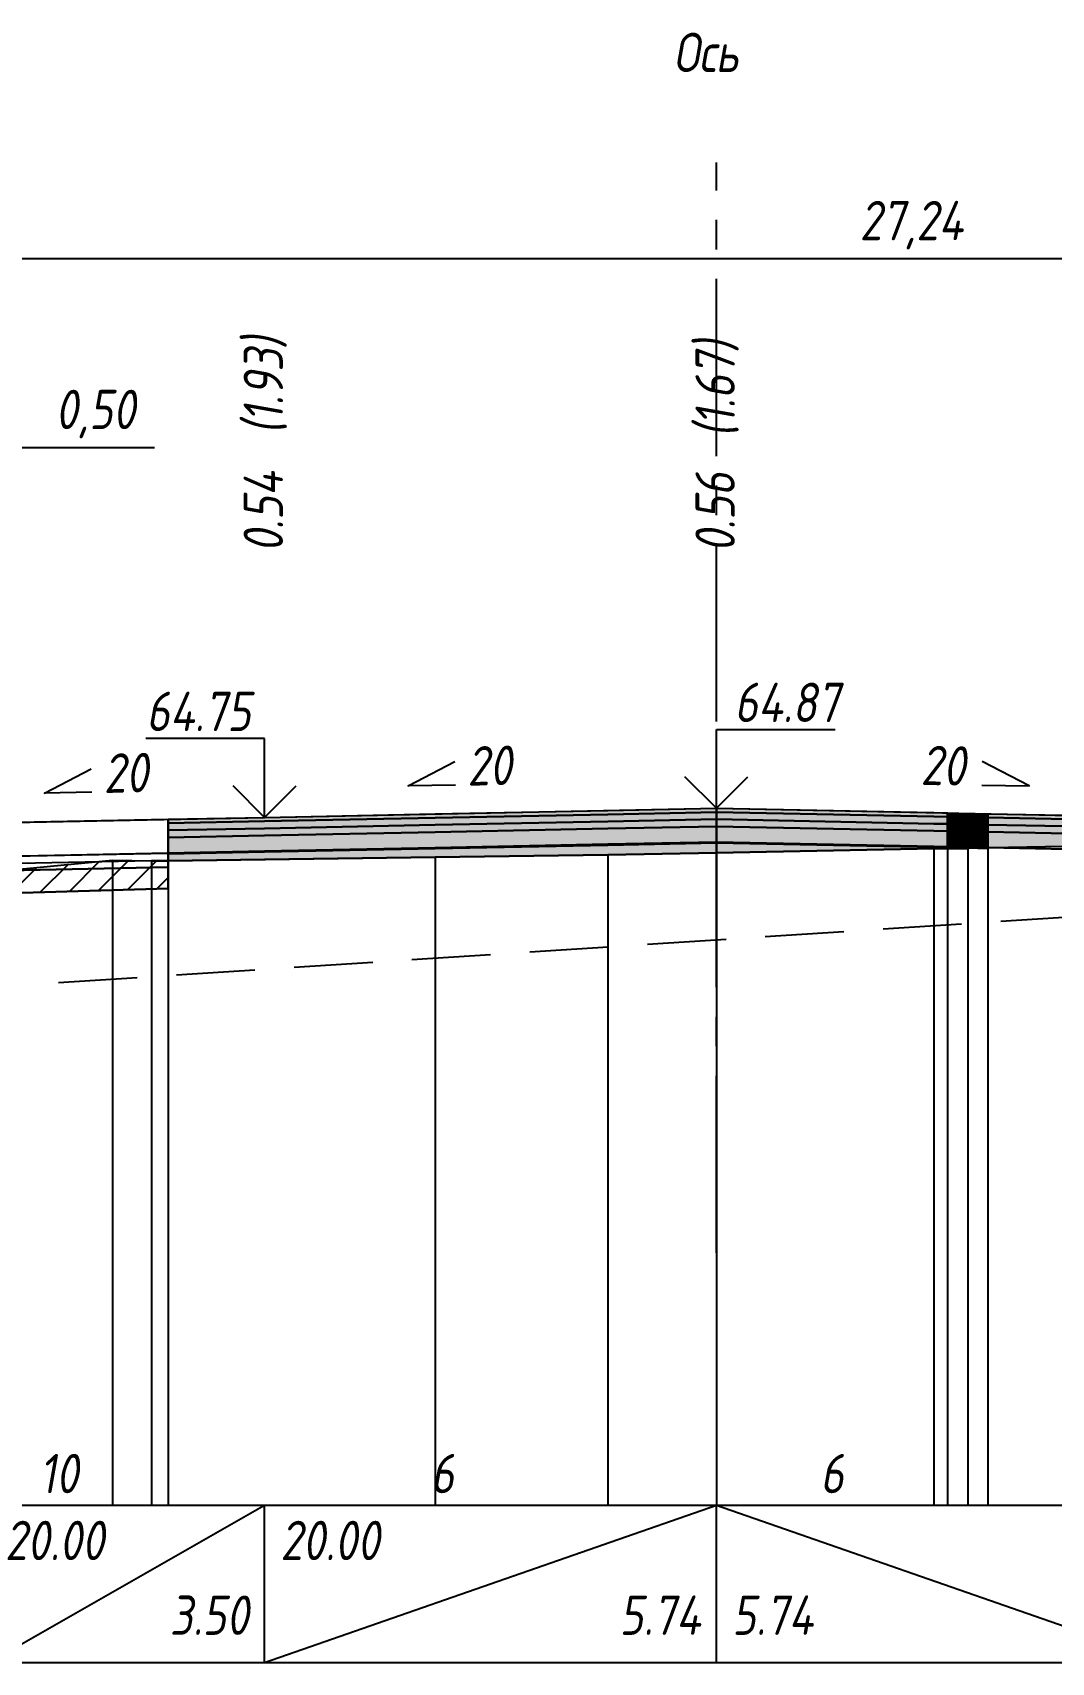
# Model space of a CAD drawing. Extents: x -717 to 1451, y -133302 to 233.
# Drawn here: x -334.1 to -269.4, y -130741.9 to -130638.4 of the extents above; entities that cross this region are included whole.
import ezdxf
from ezdxf.enums import TextEntityAlignment as Align

# ---------------------------------------------------------------- set-up
doc = ezdxf.new("R2010")
doc.units = 0
doc.linetypes.add('осевая2', pattern=[1.125, 0.75, -0.125, 0.125, -0.125])
doc.linetypes.add('штриховая', pattern=[0.75, 0.5, -0.25])
for name, color, linetype in [('Интерполированный поперечник', 2, 'Continuous'), ('Код_514', 1, 'Continuous'), ('Контур_0', 7, 'Continuous'), ('Контур_2521', 7, 'Continuous'), ('Контур_2660', 7, 'Continuous'), ('Контур_400', 7, 'Continuous'), ('Контур_508', 7, 'Continuous'), ('Контур_512', 7, 'Continuous'), ('Контур_513', 7, 'Continuous'), ('Контур_818', 7, 'Continuous'), ('Красный поперечник', 1, 'Continuous'), ('Объём_2501', 7, 'Continuous'), ('Объём_2650', 7, 'Continuous'), ('Объём_2660', 7, 'Continuous'), ('Объём_2753', 7, 'Continuous'), ('Ось', 1, 'осевая2'), ('Откосы', 7, 'Continuous'), ('Отметки покрытия', 7, 'Continuous'), ('Рабочие отметки', 7, 'Continuous'), ('Рабочие отметки доп.', 7, 'Continuous'), ('Слои выравнивания', 7, 'Continuous'), ('Таблица', 7, 'Continuous'), ('Уклоны проезжей части', 7, 'Continuous'), ('Черный поперечник', 3, 'Continuous')]:
    doc.layers.add(name, color=color, linetype=linetype)
for name, color, linetype, true_color in [('Контур_2540', 2, 'Continuous', 0xffff00), ('Контур_2570', 7, 'Continuous', 0x80ff00), ('Контур_2725', 7, 'Continuous', 0x323232), ('Контур_2760', 7, 'Continuous', 0x323232), ('Контур_2761', 7, 'Continuous', 0x323232), ('Контур_2762', 7, 'Continuous', 0x323232), ('Контур_2763', 7, 'Continuous', 0x323232), ('Контур_2764', 7, 'Continuous', 0x323232), ('Контур_2765', 7, 'Continuous', 0x323232), ('Контур_402', 7, 'Continuous', 0xff6464), ('Объём_2500', 7, 'Continuous', 0xc0c0c0), ('Объём_2520', 7, 'Continuous', 0x80ffff), ('Объём_2540', 2, 'Continuous', 0xffff00), ('Объём_2600', 7, 'Continuous', 0x808000), ('Объём_2746', 2, 'Continuous', 0xffff00)]:
    doc.layers.add(name, color=color, linetype=linetype, true_color=true_color)
doc.styles.get("Standard").update_dxf_attribs({"font": 'txt', "height": 2.5})
doc.styles.add('М', font='romand.shx', dxfattribs={"width": 0.8, "oblique": 10, "height": 2.5})
doc.dimstyles.new('ISO-25', dxfattribs={"dimtxt": 2.5, "dimasz": 2.5, "dimexe": 1.25, "dimexo": 0.625, "dimtad": 1, "dimtxsty": 'Standard', "dimcen": 2.5, "dimadec": 0, "dimazin": 0, "dimtfac": 1, "dimtmove": 0, "dimatfit": 3, "dimfxl": 1, "dimarcsym": 0})

# ---------------------------------------------------------------- blocks, each defined once
blk = doc.blocks.new('_Oblique')
at = {"color": 0, "linetype": 'ByBlock', "lineweight": -2}
blk.add_line((-0.5, -0.5), (0.5, 0.5), dxfattribs=at)
blk = doc.blocks.new('*D2772')
at = {"color": 0, "lineweight": -2, "transparency": 16777216}
for p, q in [((-339.39, -130688.09), (-339.39, -130663.49)), ((-336.89, -130688.04), (-336.89, -130663.49)), ((-339.39, -130664.74), (-336.89, -130664.74)), ((-336.89, -130664.74), (-326.37, -130664.74))]:
    blk.add_line(p, q, dxfattribs=at)
at = {"layer": 'Defpoints', "color": 0, "transparency": 16777216}
for p in [(-336.89, -130664.74), (-339.39, -130688.71), (-336.89, -130688.66)]:
    blk.add_point(p, dxfattribs=at)
at = {"color": 0, "lineweight": -2, "transparency": 16777216, "rotation": 180}
blk.add_blockref('_Oblique', (-339.39, -130664.74), dxfattribs=at)
at = {"color": 0, "lineweight": -2, "transparency": 16777216}
blk.add_blockref('_Oblique', (-336.89, -130664.74), dxfattribs=at)
at = {"color": 0, "transparency": 16777216, "insert": (-330.13, -130662.62), "char_height": 2.5, "width": 9.1667, "attachment_point": 5, "style": 'М'}
blk.add_mtext('0,50', dxfattribs=at)
blk = doc.blocks.new('*D2776')
at = {"color": 0, "lineweight": -2, "transparency": 16777216}
for p, q in [((-346.39, -130688.37), (-346.39, -130651.49)), ((-210.17, -130689.01), (-210.17, -130651.49)), ((-346.39, -130652.74), (-210.17, -130652.74))]:
    blk.add_line(p, q, dxfattribs=at)
at = {"layer": 'Defpoints', "color": 0, "transparency": 16777216}
for p in [(-210.17, -130652.74), (-346.39, -130688.99), (-210.17, -130689.63)]:
    blk.add_point(p, dxfattribs=at)
at = {"color": 0, "lineweight": -2, "transparency": 16777216, "rotation": 180}
blk.add_blockref('_Oblique', (-346.39, -130652.74), dxfattribs=at)
at = {"color": 0, "lineweight": -2, "transparency": 16777216}
blk.add_blockref('_Oblique', (-210.17, -130652.74), dxfattribs=at)
at = {"color": 0, "transparency": 16777216, "insert": (-278.28, -130650.62), "char_height": 2.5, "width": 12.5, "attachment_point": 5, "style": 'М'}
blk.add_mtext('27,24', dxfattribs=at)

msp = doc.modelspace()

# ---------------------------------------------------------------- hatches: boundary and pattern name
at = {"layer": 'Объём_2600'}
h = msp.add_hatch(dxfattribs=at)
h.set_pattern_fill('ANSI31', color=6, scale=0.4)
h.set_pattern_definition([(45, (-469.3065, 10.0569), (-0.898025612, 0.898025612), [])])
h.paths.add_polyline_path([(-325.506, -130692.769), (-346.538, -130693.399), (-346.538, -130692.825), (-342.089, -130692.308), (-338.188, -130691.749), (-337.617, -130691.809), (-337.158, -130691.752), (-329.04, -130690.978), (-326.558, -130691.013), (-325.506, -130691.01)])
at = {"layer": 'Слои выравнивания'}
for color, points in [(2, [(-325.506, -130688.37), (-319.385, -130688.248), (-308.544, -130688.031), (-297.572, -130687.812), (-290.675, -130687.674), (-290.675, -130687.924), (-297.572, -130688.062), (-308.544, -130688.281), (-319.385, -130688.498), (-325.506, -130688.62)]), (2, [(-290.675, -130687.674), (-276.855, -130687.95), (-275.979, -130687.967), (-275.979, -130688.217), (-276.855, -130688.2), (-290.675, -130687.924)]), (3, [(-325.506, -130688.62), (-319.385, -130688.498), (-308.544, -130688.281), (-297.572, -130688.062), (-290.675, -130687.924), (-290.675, -130688.374), (-297.572, -130688.512), (-308.544, -130688.731), (-319.385, -130688.948), (-325.506, -130689.07)]), (4, [(-325.506, -130689.07), (-319.385, -130688.948), (-308.544, -130688.731), (-297.572, -130688.512), (-290.675, -130688.374), (-290.675, -130688.824), (-297.572, -130688.962), (-308.544, -130689.181), (-319.385, -130689.398), (-325.506, -130689.52)]), (5, [(-325.506, -130689.52), (-319.385, -130689.398), (-308.544, -130689.181), (-297.572, -130688.962), (-290.675, -130688.824), (-290.675, -130689.824), (-297.572, -130689.962), (-308.544, -130690.181), (-319.385, -130690.398), (-325.506, -130690.52)]), (3, [(-290.675, -130687.924), (-276.855, -130688.2), (-275.979, -130688.217), (-275.979, -130688.667), (-276.855, -130688.65), (-290.675, -130688.374)]), (4, [(-290.675, -130688.374), (-276.855, -130688.65), (-275.979, -130688.667), (-275.979, -130689.117), (-276.855, -130689.1), (-290.675, -130688.824)]), (5, [(-290.675, -130688.824), (-276.855, -130689.1), (-275.979, -130689.117), (-275.979, -130690.117), (-276.855, -130690.1), (-290.675, -130689.824)]), (2, [(-275.979, -130687.967), (-274.706, -130687.993), (-274.706, -130688.243), (-275.979, -130688.217)]), (3, [(-275.979, -130688.217), (-274.706, -130688.243), (-274.706, -130688.693), (-275.979, -130688.667)]), (4, [(-275.979, -130688.667), (-274.706, -130688.693), (-274.706, -130689.143), (-275.979, -130689.117)]), (2, [(-274.706, -130687.993), (-273.433, -130688.018), (-273.433, -130688.268), (-274.706, -130688.243)]), (3, [(-274.706, -130688.243), (-273.433, -130688.268), (-273.433, -130688.718), (-274.706, -130688.693)]), (4, [(-274.706, -130688.693), (-273.433, -130688.718), (-273.433, -130689.168), (-274.706, -130689.143)]), (2, [(-273.433, -130688.018), (-267.386, -130688.139), (-261.965, -130688.248), (-247.893, -130688.529), (-244.465, -130688.598), (-237.204, -130688.743), (-237.204, -130688.993), (-244.465, -130688.848), (-247.893, -130688.779), (-261.965, -130688.498), (-267.386, -130688.389), (-273.433, -130688.268)]), (3, [(-273.433, -130688.268), (-267.386, -130688.389), (-261.965, -130688.498), (-247.893, -130688.779), (-244.465, -130688.848), (-237.204, -130688.993), (-237.204, -130689.443), (-244.465, -130689.298), (-247.893, -130689.229), (-261.965, -130688.948), (-267.386, -130688.839), (-273.433, -130688.718)]), (4, [(-273.433, -130688.718), (-267.386, -130688.839), (-261.965, -130688.948), (-247.893, -130689.229), (-244.465, -130689.298), (-237.204, -130689.443), (-237.204, -130689.893), (-244.465, -130689.748), (-247.893, -130689.679), (-261.965, -130689.398), (-267.386, -130689.289), (-273.433, -130689.168)]), (7, [(-325.506, -130690.52), (-319.385, -130690.398), (-308.544, -130690.181), (-297.572, -130689.962), (-290.675, -130689.824), (-290.675, -130689.874), (-297.572, -130690.012), (-308.544, -130690.231), (-319.385, -130690.448), (-325.506, -130690.57)]), (6, [(-325.506, -130690.57), (-319.385, -130690.448), (-308.544, -130690.231), (-297.572, -130690.012), (-290.675, -130689.874), (-290.675, -130690.495), (-297.572, -130690.625), (-308.544, -130690.779), (-319.385, -130690.926), (-325.506, -130691.01)]), (7, [(-290.675, -130689.824), (-276.855, -130690.1), (-275.979, -130690.117), (-275.979, -130690.167), (-276.855, -130690.15), (-290.675, -130689.874)]), (6, [(-290.675, -130689.874), (-276.855, -130690.15), (-275.979, -130690.167), (-275.979, -130690.217), (-276.855, -130690.234), (-290.675, -130690.495)]), (5, [(-275.979, -130689.117), (-274.706, -130689.143), (-274.706, -130690.143), (-275.979, -130690.117)]), (5, [(-274.706, -130689.143), (-273.433, -130689.168), (-273.433, -130690.168), (-274.706, -130690.143)]), (5, [(-273.433, -130689.168), (-267.386, -130689.289), (-261.965, -130689.398), (-247.893, -130689.679), (-244.465, -130689.748), (-237.204, -130689.893), (-237.204, -130690.893), (-244.465, -130690.748), (-247.893, -130690.679), (-261.965, -130690.398), (-267.386, -130690.289), (-273.433, -130690.168)]), (7, [(-275.979, -130690.117), (-274.706, -130690.143), (-274.706, -130690.193), (-275.979, -130690.167)]), (6, [(-275.979, -130690.167), (-274.706, -130690.193), (-274.706, -130690.243), (-275.979, -130690.217)]), (7, [(-274.706, -130690.143), (-273.433, -130690.168), (-273.433, -130690.218), (-274.706, -130690.193)])]:
    msp.add_hatch(color=color, dxfattribs=at).paths.add_polyline_path(points)

# ---------------------------------------------------------------- linework, layer by layer
at = {"layer": 'Интерполированный поперечник', "linetype": 'штриховая', "ltscale": 10, "flags": 128}
msp.add_lwpolyline([(-354.921, -130700.199), (-212.833, -130690.959)], dxfattribs=at)
at = {"layer": 'Код_514'}
for p, q in [((-336.885, -130741.943), (-319.385, -130731.943)), ((-319.385, -130741.943), (-319.385, -130731.943)), ((-319.385, -130741.943), (-290.675, -130731.943)), ((-290.675, -130741.943), (-290.675, -130731.943)), ((-290.675, -130731.943), (-261.965, -130741.943))]:
    msp.add_line(p, q, dxfattribs=at)
at = {"layer": 'Контур_0', "flags": 128}
for points in [[(-336.885, -130690.748), (-339.385, -130690.798), (-339.385, -130688.648), (-325.506, -130688.37), (-325.506, -130690.52), (-336.885, -130690.748), (-336.885, -130690.748)], [(-340.885, -130690.828), (-325.506, -130690.52), (-325.506, -130691.42), (-341.804, -130691.746), (-340.885, -130690.828), (-340.885, -130690.828)]]:
    msp.add_lwpolyline(points, dxfattribs=at)
at = {"layer": 'Контур_2521', "color": 250, "flags": 128}
msp.add_lwpolyline([(-341.344, -130691.287), (-325.506, -130690.97)], dxfattribs=at)
at = {"layer": 'Контур_2540', "flags": 128}
msp.add_lwpolyline([(-341.804, -130691.746), (-325.506, -130691.42), (-325.506, -130692.769), (-353.402, -130693.605), (-350.885, -130691.928), (-341.804, -130691.746), (-341.804, -130691.746)], dxfattribs=at)
at = {"layer": 'Контур_2570', "flags": 128}
msp.add_lwpolyline([(-337.158, -130691.752), (-329.04, -130690.978), (-326.558, -130691.013), (-325.506, -130691.01), (-308.544, -130690.779), (-297.572, -130690.625), (-290.675, -130690.495), (-276.855, -130690.234), (-267.386, -130690.052)], dxfattribs=at)
at = {"layer": 'Контур_2660', "flags": 128}
msp.add_lwpolyline([(-353.402, -130693.605), (-325.506, -130692.769)], dxfattribs=at)
at = {"layer": 'Контур_2725', "flags": 128}
msp.add_lwpolyline([(-325.506, -130691.01), (-319.385, -130690.926), (-308.544, -130690.779), (-297.572, -130690.625), (-290.675, -130690.495), (-276.855, -130690.234), (-275.979, -130690.217), (-274.706, -130690.243), (-274.706, -130690.193), (-273.433, -130690.218), (-273.433, -130690.168), (-267.386, -130690.289), (-261.965, -130690.398), (-247.893, -130690.679), (-244.465, -130690.748), (-237.204, -130690.893)], dxfattribs=at)
at = {"layer": 'Контур_2760', "flags": 128}
msp.add_lwpolyline([(-325.506, -130688.37), (-319.385, -130688.248), (-308.544, -130688.031), (-297.572, -130687.812), (-290.675, -130687.674), (-276.855, -130687.95), (-275.979, -130687.967), (-274.706, -130687.993), (-273.433, -130688.018), (-267.386, -130688.139), (-261.965, -130688.248), (-247.893, -130688.529), (-244.465, -130688.598), (-237.204, -130688.743)], dxfattribs=at)
at = {"layer": 'Контур_2761', "flags": 128}
msp.add_lwpolyline([(-325.506, -130688.62), (-319.385, -130688.498), (-308.544, -130688.281), (-297.572, -130688.062), (-290.675, -130687.924), (-276.855, -130688.2), (-275.979, -130688.217), (-274.706, -130688.243), (-273.433, -130688.268), (-267.386, -130688.389), (-261.965, -130688.498), (-247.893, -130688.779), (-244.465, -130688.848), (-237.204, -130688.993)], dxfattribs=at)
at = {"layer": 'Контур_2762', "flags": 128}
msp.add_lwpolyline([(-325.506, -130689.07), (-319.385, -130688.948), (-308.544, -130688.731), (-297.572, -130688.512), (-290.675, -130688.374), (-276.855, -130688.65), (-275.979, -130688.667), (-274.706, -130688.693), (-273.433, -130688.718), (-267.386, -130688.839), (-261.965, -130688.948), (-247.893, -130689.229), (-244.465, -130689.298), (-237.204, -130689.443)], dxfattribs=at)
at = {"layer": 'Контур_2763', "flags": 128}
msp.add_lwpolyline([(-325.506, -130689.52), (-319.385, -130689.398), (-308.544, -130689.181), (-297.572, -130688.962), (-290.675, -130688.824), (-276.855, -130689.1), (-275.979, -130689.117), (-274.706, -130689.143), (-273.433, -130689.168), (-267.386, -130689.289), (-261.965, -130689.398), (-247.893, -130689.679), (-244.465, -130689.748), (-237.204, -130689.893)], dxfattribs=at)
at = {"layer": 'Контур_2764', "flags": 128}
msp.add_lwpolyline([(-325.506, -130690.52), (-319.385, -130690.398), (-308.544, -130690.181), (-297.572, -130689.962), (-290.675, -130689.824), (-276.855, -130690.1), (-275.979, -130690.117), (-274.706, -130690.143), (-273.433, -130690.168)], dxfattribs=at)
at = {"layer": 'Контур_2765', "flags": 128}
msp.add_lwpolyline([(-325.506, -130690.57), (-319.385, -130690.448), (-308.544, -130690.231), (-297.572, -130690.012), (-290.675, -130689.874), (-276.855, -130690.15), (-275.979, -130690.167), (-274.706, -130690.193)], dxfattribs=at)
at = {"layer": 'Контур_400', "flags": 128}
for points in [[(-339.385, -130688.648), (-336.885, -130688.598), (-336.885, -130688.598), (-336.885, -130688.598), (-336.885, -130688.598), (-336.885, -130688.598), (-336.885, -130688.598), (-319.385, -130688.248), (-290.675, -130687.674)], [(-290.675, -130687.674), (-261.965, -130688.248), (-244.465, -130688.598), (-244.465, -130688.598), (-244.465, -130688.598), (-244.465, -130688.598), (-226.965, -130688.948), (-226.965, -130688.948), (-224.465, -130688.998)]]:
    msp.add_lwpolyline(points, dxfattribs=at)
at = {"layer": 'Контур_402', "flags": 128}
msp.add_lwpolyline([(-353.402, -130693.605), (-325.506, -130692.769), (-325.506, -130691.01), (-308.544, -130690.779), (-297.572, -130690.625), (-290.675, -130690.495), (-276.855, -130690.234), (-275.979, -130690.217), (-274.706, -130690.243), (-274.706, -130690.193), (-273.433, -130690.218), (-273.433, -130690.168), (-237.204, -130690.893), (-237.204, -130693.328), (-202.998, -130694.354)], dxfattribs=at)
at = {"layer": 'Контур_508', "flags": 128}
msp.add_lwpolyline([(-364.306, -130700.875), (-353.402, -130693.605), (-325.506, -130692.769), (-325.506, -130691.01), (-308.544, -130690.779), (-297.572, -130690.625), (-290.675, -130690.495), (-276.855, -130690.234), (-275.979, -130690.217), (-274.706, -130690.243), (-274.706, -130690.193), (-273.433, -130690.218), (-273.433, -130690.168), (-237.204, -130690.893), (-237.204, -130693.328), (-202.998, -130694.354), (-197.654, -130697.916), (-195.654, -130697.916), (-186.444, -130691.776)], dxfattribs=at)
at = {"layer": 'Контур_512', "flags": 128}
msp.add_lwpolyline([(-364.306, -130700.875), (-353.402, -130693.605), (-325.506, -130692.769)], dxfattribs=at)
at = {"layer": 'Контур_513', "flags": 128}
msp.add_lwpolyline([(-364.306, -130700.875), (-353.402, -130693.605), (-325.506, -130692.769), (-325.506, -130691.01), (-308.544, -130690.779), (-297.572, -130690.625), (-290.675, -130690.495), (-276.855, -130690.234), (-275.979, -130690.217), (-274.706, -130690.243), (-274.706, -130690.193), (-273.433, -130690.218), (-273.433, -130690.168), (-237.204, -130690.893), (-237.204, -130693.328), (-202.998, -130694.354), (-197.654, -130697.916), (-195.654, -130697.916), (-186.444, -130691.776)], dxfattribs=at)
at = {"layer": 'Контур_818', "flags": 128}
msp.add_lwpolyline([(-364.306, -130701.625), (-357.037, -130701.404), (-354.873, -130701.012), (-354.873, -130701.012), (-352.991, -130698.492), (-348.166, -130695.183), (-346.538, -130693.575), (-346.538, -130692.825), (-345.997, -130692.767), (-342.089, -130692.308), (-338.188, -130691.749), (-337.617, -130691.809), (-337.158, -130691.752), (-329.04, -130690.978), (-326.558, -130691.013), (-325.506, -130691.01), (-308.544, -130690.779), (-297.572, -130690.625), (-290.675, -130690.495), (-276.855, -130690.234), (-267.386, -130690.052)], dxfattribs=at)
at = {"layer": 'Красный поперечник'}
for p, q in [((-319.385, -130688.248), (-290.675, -130687.674)), ((-290.675, -130687.674), (-261.965, -130688.248)), ((-336.885, -130688.598), (-319.385, -130688.248)), ((-325.506, -130692.769), (-325.506, -130731.943))]:
    msp.add_line(p, q, dxfattribs=at)
at = {"layer": 'Объём_2500', "flags": 128}
msp.add_lwpolyline([(-336.885, -130690.748), (-339.385, -130690.798), (-339.385, -130688.648), (-325.506, -130688.37), (-325.506, -130690.52), (-336.885, -130690.748), (-336.885, -130690.748)], dxfattribs=at)
at = {"layer": 'Объём_2501', "flags": 128}
for points in [[(-339.385, -130688.648), (-336.885, -130688.598), (-336.885, -130688.598), (-336.885, -130688.598), (-336.885, -130688.598), (-336.885, -130688.598), (-336.885, -130688.598), (-319.385, -130688.248), (-290.675, -130687.674)], [(-290.675, -130687.674), (-261.965, -130688.248), (-244.465, -130688.598), (-244.465, -130688.598), (-244.465, -130688.598), (-244.465, -130688.598), (-226.965, -130688.948), (-226.965, -130688.948), (-224.465, -130688.998)]]:
    msp.add_lwpolyline(points, dxfattribs=at)
at = {"layer": 'Объём_2520', "color": 250, "flags": 128}
msp.add_lwpolyline([(-340.885, -130690.828), (-325.506, -130690.52), (-325.506, -130691.42), (-341.804, -130691.746), (-340.885, -130690.828), (-340.885, -130690.828)], dxfattribs=at)
at = {"layer": 'Объём_2540', "flags": 128}
msp.add_lwpolyline([(-341.804, -130691.746), (-325.506, -130691.42), (-325.506, -130692.769), (-353.402, -130693.605), (-350.885, -130691.928), (-341.804, -130691.746), (-341.804, -130691.746)], dxfattribs=at)
at = {"layer": 'Объём_2650', "color": 6, "flags": 128}
msp.add_lwpolyline([(-325.506, -130692.769), (-346.538, -130693.399), (-346.538, -130692.825), (-342.089, -130692.308), (-338.188, -130691.749), (-337.617, -130691.809), (-337.158, -130691.752), (-329.04, -130690.978), (-326.558, -130691.013), (-325.506, -130691.01), (-325.506, -130692.769), (-325.506, -130692.769)], dxfattribs=at)
at = {"layer": 'Объём_2660', "flags": 128}
msp.add_lwpolyline([(-353.402, -130693.605), (-325.506, -130692.769)], dxfattribs=at)
at = {"layer": 'Объём_2746', "flags": 128}
msp.add_lwpolyline([(-345.997, -130692.767), (-342.089, -130692.308), (-338.188, -130691.749), (-337.617, -130691.809), (-337.158, -130691.752), (-329.04, -130690.978), (-326.558, -130691.013), (-325.506, -130691.01), (-325.506, -130692.769), (-346.538, -130693.399), (-346.538, -130692.825), (-345.997, -130692.767), (-345.997, -130692.767)], dxfattribs=at)
at = {"layer": 'Объём_2753', "flags": 128}
msp.add_lwpolyline([(-325.506, -130688.37), (-325.506, -130688.37)], dxfattribs=at)
at = {"layer": 'Ось', "ltscale": 15}
msp.add_line((-290.675, -130715.914), (-290.675, -130646.644), dxfattribs=at)
at = {"layer": 'Откосы', "color": 1, "flags": 128}
for points in [[(-307.256, -130686.194), (-310.255, -130686.254), (-307.286, -130684.694)], [(-273.806, -130686.194), (-270.807, -130686.254), (-273.776, -130684.694)], [(-330.361, -130686.656), (-333.36, -130686.716), (-330.391, -130685.156)]]:
    msp.add_lwpolyline(points, dxfattribs=at)
at = {"layer": 'Отметки покрытия', "color": 1}
for p, q in [((-290.675, -130687.674), (-290.675, -130682.674)), ((-290.675, -130682.674), (-283.125, -130682.674)), ((-319.385, -130683.248), (-326.935, -130683.248)), ((-319.385, -130688.248), (-319.385, -130683.248)), ((-290.675, -130687.674), (-292.675, -130685.674)), ((-290.675, -130687.674), (-288.675, -130685.674)), ((-319.385, -130688.248), (-321.385, -130686.248)), ((-319.385, -130688.248), (-317.385, -130686.248))]:
    msp.add_line(p, q, dxfattribs=at)
at = {"layer": 'Слои выравнивания'}
for p, q in [((-290.675, -130687.674), (-290.675, -130731.943)), ((-325.506, -130688.37), (-325.506, -130731.943)), ((-275.979, -130687.967), (-275.979, -130731.943)), ((-274.706, -130687.993), (-274.706, -130731.943)), ((-274.706, -130687.993), (-274.706, -130731.943)), ((-273.433, -130688.018), (-273.433, -130731.943)), ((-273.433, -130688.018), (-273.433, -130731.943))]:
    msp.add_line(p, q, dxfattribs=at)
at = {"layer": 'Слои выравнивания', "color": 2, "flags": 128}
for points in [[(-325.506, -130688.37), (-319.385, -130688.248), (-308.544, -130688.031), (-297.572, -130687.812), (-290.675, -130687.674), (-290.675, -130687.924), (-297.572, -130688.062), (-308.544, -130688.281), (-319.385, -130688.498), (-325.506, -130688.62)], [(-290.675, -130687.674), (-276.855, -130687.95), (-275.979, -130687.967), (-275.979, -130688.217), (-276.855, -130688.2), (-290.675, -130687.924)], [(-275.979, -130687.967), (-274.706, -130687.993), (-274.706, -130688.243), (-275.979, -130688.217)], [(-274.706, -130687.993), (-274.706, -130688.243)], [(-274.706, -130687.993), (-273.433, -130688.018), (-273.433, -130688.268), (-274.706, -130688.243)], [(-273.433, -130688.018), (-273.433, -130688.268)], [(-273.433, -130688.018), (-267.386, -130688.139), (-261.965, -130688.248), (-247.893, -130688.529), (-244.465, -130688.598), (-237.204, -130688.743), (-237.204, -130688.993), (-244.465, -130688.848), (-247.893, -130688.779), (-261.965, -130688.498), (-267.386, -130688.389), (-273.433, -130688.268)]]:
    msp.add_lwpolyline(points, close=True, dxfattribs=at)
at = {"layer": 'Слои выравнивания', "color": 3, "flags": 128}
for points in [[(-325.506, -130688.62), (-319.385, -130688.498), (-308.544, -130688.281), (-297.572, -130688.062), (-290.675, -130687.924), (-290.675, -130688.374), (-297.572, -130688.512), (-308.544, -130688.731), (-319.385, -130688.948), (-325.506, -130689.07)], [(-290.675, -130687.924), (-276.855, -130688.2), (-275.979, -130688.217), (-275.979, -130688.667), (-276.855, -130688.65), (-290.675, -130688.374)], [(-275.979, -130688.217), (-274.706, -130688.243), (-274.706, -130688.693), (-275.979, -130688.667)], [(-274.706, -130688.243), (-274.706, -130688.693)], [(-274.706, -130688.243), (-273.433, -130688.268), (-273.433, -130688.718), (-274.706, -130688.693)], [(-273.433, -130688.268), (-273.433, -130688.718)], [(-273.433, -130688.268), (-267.386, -130688.389), (-261.965, -130688.498), (-247.893, -130688.779), (-244.465, -130688.848), (-237.204, -130688.993), (-237.204, -130689.443), (-244.465, -130689.298), (-247.893, -130689.229), (-261.965, -130688.948), (-267.386, -130688.839), (-273.433, -130688.718)]]:
    msp.add_lwpolyline(points, close=True, dxfattribs=at)
at = {"layer": 'Слои выравнивания', "color": 4, "flags": 128}
for points in [[(-325.506, -130689.07), (-319.385, -130688.948), (-308.544, -130688.731), (-297.572, -130688.512), (-290.675, -130688.374), (-290.675, -130688.824), (-297.572, -130688.962), (-308.544, -130689.181), (-319.385, -130689.398), (-325.506, -130689.52)], [(-290.675, -130688.374), (-276.855, -130688.65), (-275.979, -130688.667), (-275.979, -130689.117), (-276.855, -130689.1), (-290.675, -130688.824)], [(-275.979, -130688.667), (-274.706, -130688.693), (-274.706, -130689.143), (-275.979, -130689.117)], [(-274.706, -130688.693), (-274.706, -130689.143)], [(-274.706, -130688.693), (-273.433, -130688.718), (-273.433, -130689.168), (-274.706, -130689.143)], [(-273.433, -130688.718), (-273.433, -130689.168)], [(-273.433, -130688.718), (-267.386, -130688.839), (-261.965, -130688.948), (-247.893, -130689.229), (-244.465, -130689.298), (-237.204, -130689.443), (-237.204, -130689.893), (-244.465, -130689.748), (-247.893, -130689.679), (-261.965, -130689.398), (-267.386, -130689.289), (-273.433, -130689.168)]]:
    msp.add_lwpolyline(points, close=True, dxfattribs=at)
at = {"layer": 'Слои выравнивания', "color": 5, "flags": 128}
for points in [[(-325.506, -130689.52), (-319.385, -130689.398), (-308.544, -130689.181), (-297.572, -130688.962), (-290.675, -130688.824), (-290.675, -130689.824), (-297.572, -130689.962), (-308.544, -130690.181), (-319.385, -130690.398), (-325.506, -130690.52)], [(-290.675, -130688.824), (-276.855, -130689.1), (-275.979, -130689.117), (-275.979, -130690.117), (-276.855, -130690.1), (-290.675, -130689.824)], [(-275.979, -130689.117), (-274.706, -130689.143), (-274.706, -130690.143), (-275.979, -130690.117)], [(-274.706, -130689.143), (-274.706, -130690.143)], [(-274.706, -130689.143), (-273.433, -130689.168), (-273.433, -130690.168), (-274.706, -130690.143)], [(-273.433, -130689.168), (-273.433, -130690.168)], [(-273.433, -130689.168), (-267.386, -130689.289), (-261.965, -130689.398), (-247.893, -130689.679), (-244.465, -130689.748), (-237.204, -130689.893), (-237.204, -130690.893), (-244.465, -130690.748), (-247.893, -130690.679), (-261.965, -130690.398), (-267.386, -130690.289), (-273.433, -130690.168)]]:
    msp.add_lwpolyline(points, close=True, dxfattribs=at)
at = {"layer": 'Слои выравнивания', "color": 7, "flags": 128}
for points in [[(-325.506, -130690.52), (-319.385, -130690.398), (-308.544, -130690.181), (-297.572, -130689.962), (-290.675, -130689.824), (-290.675, -130689.874), (-297.572, -130690.012), (-308.544, -130690.231), (-319.385, -130690.448), (-325.506, -130690.57)], [(-290.675, -130689.824), (-276.855, -130690.1), (-275.979, -130690.117), (-275.979, -130690.167), (-276.855, -130690.15), (-290.675, -130689.874)], [(-275.979, -130690.117), (-274.706, -130690.143), (-274.706, -130690.193), (-275.979, -130690.167)], [(-274.706, -130690.143), (-274.706, -130690.193)], [(-274.706, -130690.143), (-273.433, -130690.168), (-273.433, -130690.218), (-274.706, -130690.193)]]:
    msp.add_lwpolyline(points, close=True, dxfattribs=at)
at = {"layer": 'Слои выравнивания', "color": 6, "flags": 128}
for points in [[(-325.506, -130690.57), (-319.385, -130690.448), (-308.544, -130690.231), (-297.572, -130690.012), (-290.675, -130689.874), (-290.675, -130690.495), (-297.572, -130690.625), (-308.544, -130690.779), (-319.385, -130690.926), (-325.506, -130691.01)], [(-290.675, -130689.874), (-276.855, -130690.15), (-275.979, -130690.167), (-275.979, -130690.217), (-276.855, -130690.234), (-290.675, -130690.495)], [(-275.979, -130690.167), (-274.706, -130690.193), (-274.706, -130690.243), (-275.979, -130690.217)]]:
    msp.add_lwpolyline(points, close=True, dxfattribs=at)
at = {"layer": 'Таблица'}
for p, q in [((-389.306, -130731.943), (-161.444, -130731.943)), ((-389.306, -130741.943), (-161.444, -130741.943))]:
    msp.add_line(p, q, dxfattribs=at)
at = {"layer": 'Черный поперечник', "color": 7}
for p, q in [((-329.04, -130690.978), (-329.04, -130731.943)), ((-326.558, -130691.013), (-326.558, -130731.943)), ((-325.506, -130691.01), (-325.506, -130731.943)), ((-308.544, -130690.779), (-308.544, -130731.943)), ((-297.572, -130690.625), (-297.572, -130731.943)), ((-290.675, -130690.495), (-290.675, -130731.943)), ((-276.855, -130690.234), (-276.855, -130731.943))]:
    msp.add_line(p, q, dxfattribs=at)
at = {"layer": 'Черный поперечник', "flags": 128}
msp.add_lwpolyline([(-389.306, -130697.694), (-383.357, -130702.157), (-373.348, -130711.943), (-372.153, -130710.373), (-369.377, -130706.14), (-365.833, -130700.922), (-357.037, -130700.654), (-354.873, -130700.262), (-352.991, -130697.742), (-348.166, -130694.433), (-346.538, -130692.825), (-345.997, -130692.767), (-342.089, -130692.308), (-338.188, -130691.749), (-337.617, -130691.809), (-337.158, -130691.752), (-329.04, -130690.978), (-326.558, -130691.013), (-325.506, -130691.01), (-308.544, -130690.779), (-297.572, -130690.625), (-290.675, -130690.495), (-276.855, -130690.234), (-267.386, -130690.052)], dxfattribs=at)

# ---------------------------------------------------------------- texts
at = {"layer": 'Код_514', "style": 'М', "oblique": 10, "width": 0.8}
for p in [(-335.885, -130732.943), (-318.385, -130732.943)]:
    msp.add_text('20.00', height=2.5, dxfattribs=at).set_placement(p, align=Align.TOP_LEFT)
for s, p in [('3.50', (-320.385, -130740.943)), ('5.74', (-291.675, -130740.943))]:
    msp.add_text(s, height=2.5, dxfattribs=at).set_placement(p, align=Align.BOTTOM_RIGHT)
msp.add_text('5.74', height=2.5, dxfattribs=at).set_placement((-289.675, -130740.943), align=Align.BOTTOM_LEFT)
at = {"layer": 'Ось', "ltscale": 15, "style": 'М', "oblique": 10, "width": 0.8}
msp.add_text('Ось ', height=2.5, dxfattribs=at).set_placement((-290.675, -130641.644), align=Align.BOTTOM_CENTER)
at = {"layer": 'Отметки покрытия', "color": 1, "style": 'М', "oblique": 10, "width": 0.8}
msp.add_text('64.75', height=2.5, dxfattribs=at).set_placement((-320.244, -130683.516), align=Align.BOTTOM_RIGHT)
msp.add_text('64.87', height=2.5, dxfattribs=at).set_placement((-289.534, -130682.942), align=Align.BOTTOM_LEFT)
at = {"layer": 'Рабочие отметки', "color": 1, "style": 'М', "oblique": 10, "width": 0.8}
for s, p in [('0.54', (-319.463, -130671.398)), ('0.56', (-290.753, -130671.398))]:
    msp.add_text(s, height=2.5, rotation=90, dxfattribs=at).set_placement(p, align=Align.MIDDLE_LEFT)
at = {"layer": 'Рабочие отметки доп.', "color": 1, "style": 'М', "oblique": 10, "width": 0.8}
for s, p in [('(1.93)', (-319.463, -130663.898)), ('(1.67)', (-290.753, -130664.098))]:
    msp.add_text(s, height=2.5, rotation=90, dxfattribs=at).set_placement(p, align=Align.MIDDLE_LEFT)
at = {"layer": 'Слои выравнивания', "style": 'М', "oblique": 10, "width": 0.8}
for s, p in [('10', (-332.446, -130731.943)), ('6', (-308.091, -130731.943)), ('6', (-283.327, -130731.943))]:
    msp.add_text(s, height=2.5, dxfattribs=at).set_placement(p, align=Align.BOTTOM_CENTER)
at = {"layer": 'Уклоны проезжей части', "color": 1, "style": 'М', "oblique": 10, "width": 0.8}
for rotation, p in [(1.14576, (-305.05, -130686.961)), (358.85423, (-276.3, -130686.961)), (1.14576, (-328.155, -130687.423))]:
    msp.add_text('20', height=2.5, rotation=rotation, dxfattribs=at).set_placement(p, align=Align.BOTTOM_CENTER)

# ---------------------------------------------------------------- dimensions: what is measured, and where the dimension line sits
at = {"color": 5}
dim = msp.add_linear_dim(base=(-210.175, -130652.736), p1=(-346.385, -130688.99), p2=(-210.175, -130689.632), angle=180, dimstyle='ISO-25', override={"dimasz": 1, "dimlfac": 0.2, "dimzin": 0, "dimtxsty": 'М', "dimblk1": 'Oblique', "dimblk2": 'Oblique', "dimsah": 1}, dxfattribs=at)
dim.commit()
dim.dimension.update_dxf_attribs({"geometry": '*D2776', "text_midpoint": (-278.28, -130650.623)})
dim = msp.add_linear_dim(base=(-336.885, -130664.736), p1=(-339.385, -130688.71), p2=(-336.885, -130688.66), angle=180, dimstyle='ISO-25', override={"dimasz": 1, "dimlfac": 0.2, "dimzin": 0, "dimtxsty": 'М', "dimblk1": 'Oblique', "dimblk2": 'Oblique', "dimsah": 1}, dxfattribs=at)
dim.commit()
dim.dimension.update_dxf_attribs({"geometry": '*D2772', "text_midpoint": (-330.13, -130664.736), "dimtype": 160})

doc.saveas('drawing.dxf')
